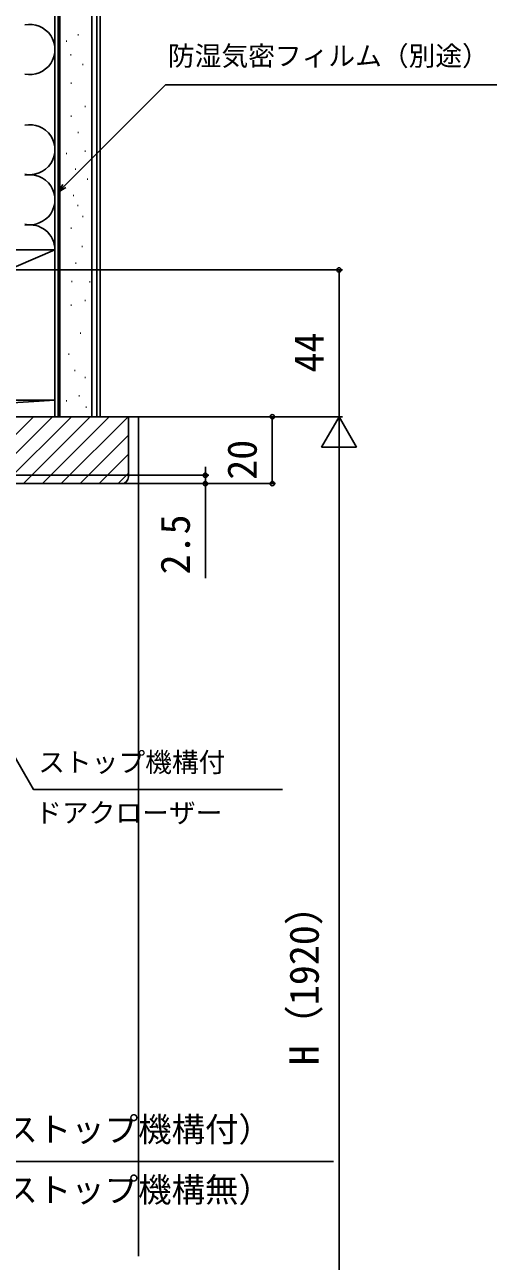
# Model space of a CAD drawing. Units: millimetres, scale not verified. Extents: x -525 to 525, y -783 to 779.
# Drawn here: x -268 to -129.4, y 186.4 to 556.8 of the extents above; entities that cross this region are included whole.
import ezdxf
from ezdxf.enums import TextEntityAlignment as Align

# ---------------------------------------------------------------- set-up
doc = ezdxf.new("R2010")
doc.units = ezdxf.units.MM
doc.header["$LTSCALE"] = 4
for name, color, linetype in [('0-6_YKK_D', 6, 'Continuous'), ('0-8_YSS_K', 3, 'Continuous'), ('0-9_YSS_KE', 3, 'Continuous')]:
    doc.layers.add(name, color=color, linetype=linetype)
doc.styles.add('ＭＳ ゴシック', font='')
doc.styles.get('ＭＳ ゴシック').set_extended_font_data('MS Gothic')

msp = doc.modelspace()

# ---------------------------------------------------------------- linework, layer by layer
at = {"layer": '0-6_YKK_D'}
for p, q in [((-362.999, 483.342), (-172.997, 483.342)), ((-173.997, 439.342), (-173.997, 483.342)), ((-319, 439.342), (-192.997, 439.342)), ((-319, 439.342), (-172.997, 439.342)), ((-319, 439.342), (-172.997, 439.342)), ((-193.997, 419.342), (-193.997, 439.342)), ((-173.997, 439.342), (-179.247, 430.248)), ((-173.997, 439.342), (-168.747, 430.248)), ((-173.997, 439.342), (-173.997, 421.155)), ((-179.247, 430.248), (-168.747, 430.248)), ((-173.997, 49.842), (-173.997, 428.842)), ((-213.997, 421.842), (-213.997, 424.392)), ((-321.298, 421.842), (-212.997, 421.842)), ((-319, 419.342), (-192.997, 419.342)), ((-237.998, 419.343), (-212.997, 419.343)), ((-213.997, 421.842), (-213.997, 419.343)), ((-213.997, 419.343), (-213.997, 391.016))]:
    msp.add_line(p, q, dxfattribs=at)
for points in [[(-257.998, 506.645), (-256.195, 508.448), (-225.93, 538.713), (-105.015, 538.713)], [(-255.712, 507.965), (-257.998, 506.645), (-256.679, 508.931)], [(-284.346, 360.538), (-283.071, 358.33), (-265.383, 327.692), (-190.973, 327.692)], [(-307.249, 246.342), (-305.313, 216.342), (-175.688, 216.342)]]:
    msp.add_lwpolyline(points, dxfattribs=at)
for centre in [(-173.997, 483.342), (-193.997, 439.342), (-213.997, 421.842), (-213.997, 419.343), (-193.997, 419.342)]:
    msp.add_circle(centre, 0.637, dxfattribs=at)
at = {"layer": '0-8_YSS_K'}
for p, q in [((-258.998, 489.342), (-258.998, 582.2)), ((-257.498, 439.343), (-257.498, 582.2)), ((-247.998, 439.343), (-247.998, 582.2)), ((-245.498, 439.343), (-245.498, 582.2)), ((-255.626, 551.878), (-255.426, 551.878)), ((-252.188, 553.694), (-251.988, 553.694)), ((-254.321, 547.757), (-254.121, 547.757)), ((-250.731, 544.884), (-250.531, 544.884)), ((-254.227, 539.289), (-254.027, 539.289)), ((-250.031, 532.296), (-249.831, 532.296)), ((-254.286, 529.426), (-254.086, 529.426)), ((-252.188, 524.531), (-251.988, 524.531)), ((-250.089, 518.936), (-249.889, 518.936)), ((-255.684, 518.237), (-255.484, 518.237)), ((-252.952, 513.525), (-252.752, 513.525)), ((-249.39, 510.544), (-249.19, 510.544)), ((-253.586, 505.648), (-253.386, 505.648)), ((-252.296, 502.653), (-252.096, 502.653)), ((-250.789, 499.354), (-250.589, 499.354)), ((-254.286, 495.857), (-254.086, 495.857)), ((-363.998, 444.342), (-258.998, 489.342)), ((-250.927, 490.33), (-250.727, 490.33)), ((-252.887, 485.367), (-252.687, 485.367)), ((-254.065, 479.859), (-253.865, 479.859)), ((-248.691, 479.772), (-248.491, 479.772)), ((-250.089, 474.177), (-249.889, 474.177)), ((-254.286, 472.778), (-254.086, 472.778)), ((-251.488, 464.386), (-251.288, 464.386)), ((-254.985, 458.092), (-254.785, 458.092)), ((-253.18, 453.158), (-252.98, 453.158)), ((-250.089, 451.098), (-249.889, 451.098)), ((-251.811, 445.627), (-251.611, 445.627)), ((-258.998, 444.342), (-336.998, 439.342)), ((-255.684, 444.105), (-255.484, 444.105)), ((-249.757, 442.204), (-249.557, 442.204)), ((-285.391, 419.342), (-265.391, 439.342)), ((-279.734, 419.342), (-259.734, 439.342)), ((-274.078, 419.342), (-254.078, 439.342)), ((-268.421, 419.342), (-248.421, 439.342)), ((-262.764, 419.342), (-242.764, 439.342)), ((-257.107, 419.342), (-237.107, 439.342)), ((-233.997, 439.343), (-236.997, 439.343)), ((-233.997, 187.915), (-233.997, 439.343)), ((-251.45, 419.342), (-236.998, 433.794)), ((-245.793, 419.342), (-236.998, 428.137)), ((-240.136, 419.342), (-236.998, 422.481))]:
    msp.add_line(p, q, dxfattribs=at)
msp.add_lwpolyline([(-258.998, 439.342), (-258.998, 444.342), (-336.998, 444.342), (-336.998, 439.342)], close=True, dxfattribs=at)
for centre, start in [((-266.498, 549.342), 258.21646), ((-266.498, 519.342), 258.21646), ((-266.498, 504.342), 258.21646), ((-266.498, 489.342), 0)]:
    msp.add_arc(centre, 7.5, start, 101.78354, dxfattribs=at)
at = {"layer": '0-9_YSS_KE'}
for p, q in [((-258.998, 582.2), (-258.998, 439.343)), ((-257.998, 439.342), (-257.998, 582.2)), ((-246.498, 582.2), (-246.498, 439.343)), ((-258.998, 439.343), (-246.498, 439.343))]:
    msp.add_line(p, q, dxfattribs=at)
msp.add_lwpolyline([(-258.998, 444.342), (-258.998, 489.342), (-363.998, 489.342), (-363.998, 444.342)], close=True, dxfattribs=at)
for points in [[(-335.998, 439.343), (-236.998, 439.343), (-236.998, 421.343)], [(-238.998, 419.343), (-321.998, 419.343), (-321.998, 422.343), (-333.998, 422.343), (-335.998, 424.343), (-335.998, 439.343)]]:
    msp.add_lwpolyline(points, dxfattribs=at)
msp.add_arc((-238.998, 421.343), 2, 270.00002, 0, dxfattribs=at)

# ---------------------------------------------------------------- texts
at = {"layer": '0-6_YKK_D', "style": 'ＭＳ ゴシック'}
for s, height, p in [('防湿気密フィルム（別途）', 5.865, (-225.196, 542.738)), ('ストップ機構付', 5.865, (-264.012, 331.187)), ('ドアクローザー', 5.865, (-264.921, 316.035)), ('59.5（ストップ機構付）', 7.331, (-304.052, 220.046)), ('59.5（ストップ機構無）', 7.331, (-304.052, 201.956))]:
    msp.add_text(s, height=height, dxfattribs=at).set_placement(p, align=Align.BOTTOM_LEFT)
for s, p in [('44', (-175.997, 452.581)), ('20', (-195.997, 420.478)), ('2.5', (-215.997, 392.129)), ('H（1920）', (-177.429, 245.134))]:
    msp.add_text(s, height=8.798, rotation=90, dxfattribs=at).set_placement(p, align=Align.BOTTOM_LEFT)

doc.saveas('drawing.dxf')
